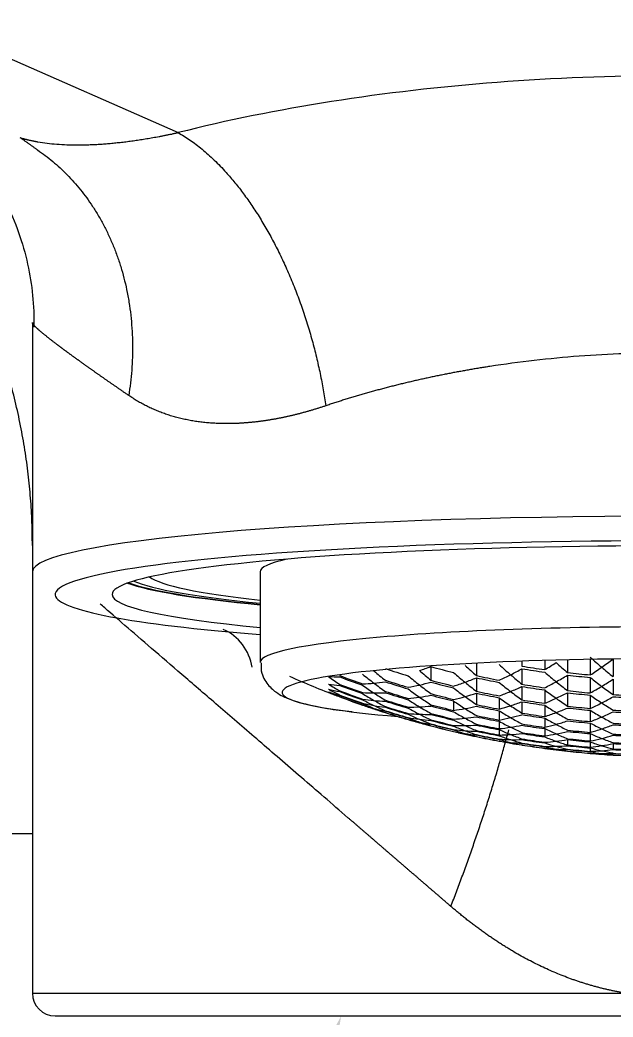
# Model space of a CAD drawing. Extents: x 2340 to 3468, y 0 to 827.
# Drawn here: x 2573.92 to 2586.95, y 251.16 to 273.06 of the extents above; entities that cross this region are included whole.
import ezdxf
from ezdxf import colors
from ezdxf.entities.mleader import LeaderData, LeaderLine
from ezdxf.math import Vec2, Vec3

# ---------------------------------------------------------------- set-up
doc = ezdxf.new("R2010")
doc.units = 0
doc.header["$LTSCALE"] = 3
doc.header["$MEASUREMENT"] = 0
doc.layers.get('0').update_dxf_attribs({"linetype": 'CONTINUOUS'})
doc.layers.add('1', color=7, linetype='CONTINUOUS')
doc.styles.get("Standard").update_dxf_attribs({"font": 'SYMBOL'})

msp = doc.modelspace()

# ---------------------------------------------------------------- linework, layer by layer
at = {"layer": '1', "color": 7, "linetype": 'Continuous', "lineweight": 13}
for p, q in [((2571.765, 273.053), (2577.397, 270.58)), ((2574.196, 251.682), (2587.223, 251.682))]:
    msp.add_line(p, q, dxfattribs=at)
at = {"layer": '1', "color": 7, "linetype": 'Continuous', "lineweight": 18}
for p, q in [((2574.196, 266.41), (2574.196, 260.936)), ((2574.196, 261.52), (2574.196, 251.682)), ((2579.196, 260.936), (2579.196, 258.944)), ((2582.946, 258.853), (2582.946, 258.554)), ((2583.946, 258.93), (2583.946, 258.658)), ((2584.946, 258.973), (2584.946, 258.864)), ((2585.446, 258.989), (2585.446, 258.787)), ((2585.946, 259.002), (2585.946, 258.723)), ((2586.446, 259.013), (2586.446, 258.671)), ((2586.946, 259.02), (2586.946, 258.633)), ((2580.946, 258.676), (2580.946, 258.657)), ((2584.946, 258.807), (2584.946, 258.466)), ((2585.946, 258.666), (2585.946, 258.327)), ((2586.446, 258.615), (2586.446, 258.276)), ((2583.946, 258.608), (2583.946, 258.312)), ((2584.946, 258.417), (2584.946, 258.123)), ((2586.946, 258.577), (2586.946, 258.239)), ((2583.946, 258.27), (2583.946, 258.02)), ((2585.446, 258.341), (2585.446, 258.048)), ((2585.946, 258.278), (2585.946, 257.985)), ((2586.446, 258.228), (2586.446, 257.936)), ((2583.446, 258.098), (2583.446, 257.892)), ((2584.446, 258.169), (2584.446, 257.92)), ((2584.946, 258.081), (2584.946, 257.833)), ((2585.446, 258.006), (2585.446, 257.758)), ((2584.446, 257.885), (2584.446, 257.68)), ((2586.446, 257.894), (2586.446, 257.647)), ((2584.446, 257.652), (2584.446, 257.491)), ((2585.446, 257.723), (2585.446, 257.52)), ((2586.446, 257.613), (2586.446, 257.41)), ((2584.446, 257.469), (2584.446, 257.351)), ((2585.446, 257.492), (2585.446, 257.332)), ((2586.446, 257.382), (2586.446, 257.222)), ((2585.946, 257.249), (2585.946, 257.131)), ((2586.446, 257.2), (2586.446, 257.083)), ((2586.946, 257.164), (2586.946, 257.047)), ((2586.446, 257.068), (2586.446, 256.993)), ((2574.196, 255.182), (2561.696, 255.182)), ((2574.696, 251.182), (2587.257, 251.182))]:
    msp.add_line(p, q, dxfattribs=at)
for centre, radius, start, end in [((2577.941, 258.677), 1.09, 8.512, 65.9046), ((2588.196, 277.501), 20.628, 246.1044, 249.2279), ((2588.196, 277.501), 20.628, 251.1273, 252.1205), ((2588.196, 277.501), 20.628, 254.0849, 254.9746), ((2588.196, 277.501), 20.628, 256.9914, 257.7983), ((2588.196, 277.501), 20.628, 259.8564, 260.5993), ((2588.196, 277.501), 20.628, 262.6887, 263.3848), ((2574.696, 251.682), 0.5, 180, 270)]:
    msp.add_arc(centre, radius, start, end, dxfattribs=at)
for centre, major_axis, ratio, start_param, end_param in [((2588.196, 260.936), (14, 0), 0.087156, 0.000044, 3.141537), ((2588.196, 260.438), (13.5, 0), 0.087156, 6.263949, 9.439039), ((2588.196, 260.438), (12.25, 0), 0.087156, 0, 3.141593), ((2588.196, 260.936), (-9, 0), 0.087156, 5.921509, 6.283185), ((2588.196, 260.936), (11.5, 0), 0.087156, 3.254813, 3.81355), ((2588.196, 260.936), (12.25, 0), 0.087156, 3.377065, 3.887181), ((2588.196, 260.936), (-12.2, 0), 0.087156, 0.227422, 0.74117), ((2588.196, 260.936), (12, 0), 0.087156, 3.336715, 3.864306), ((2588.196, 260.438), (12.25, 0), 0.087156, 3.141593, 3.887181), ((2590.102, 277.597), (1.031, -20.484), 0.498097, 5.817973, 5.843937), ((2588.196, 258.286), (-8.516, 0), 0.087156, 4.712389, 7.076634), ((2581.906, 277.818), (0.97, 19.283), 0.498097, 3.324207, 3.350222), ((2588.196, 277.975), (19.9, 0), 0.996195, 4.445407, 4.471367), ((2587.419, 277.462), (-1.036, 20.583), 0.498097, 2.671236, 2.697129), ((2588.169, 277.5), (1.037, -20.602), 0.498097, 5.813195, 5.839058), ((2588.196, 278.074), (-19.555, 0), 0.996195, 1.403823, 1.429699), ((2583.29, 277.748), (-0.997, -19.81), 0.498097, 0.319834, 0.345737), ((2589.352, 277.559), (-1.035, 20.559), 0.498097, 2.677759, 2.703622), ((2584.04, 277.71), (-1.008, -20.037), 0.498097, 0.342907, 0.368664), ((2584.04, 277.71), (1.008, 20.037), 0.498097, 3.510256, 3.536197), ((2590.102, 277.597), (-1.031, 20.484), 0.498097, 2.702344, 2.728078), ((2583.437, 277.262), (-0.999, 19.858), 0.498097, 2.761573, 2.78764), ((2581.705, 277.828), (0.966, 19.194), 0.498097, 3.137079, 3.163207), ((2588.196, 277.725), (-20.468, 0), 0.996195, 1.208722, 1.234719), ((2588.196, 277.713), (20.484, 0), 0.996195, 4.350617, 4.376591), ((2584.62, 277.321), (1.016, -20.185), 0.498097, 5.863, 5.888949), ((2585.053, 277.343), (-1.021, 20.281), 0.498097, 2.70393, 2.729905), ((2588.196, 277.888), (20.146, 0), 0.996195, 4.396952, 4.422951), ((2585.803, 277.381), (1.027, -20.416), 0.498097, 5.84785, 5.873631), ((2586.236, 277.403), (-1.03, 20.478), 0.498097, 2.688341, 2.714205), ((2586.986, 277.44), (1.034, -20.555), 0.498097, 5.831313, 5.857066), ((2588.196, 277.986), (-19.863, 0), 0.996195, 1.355161, 1.380861), ((2582.973, 277.764), (-0.991, -19.702), 0.498097, 0.25059, 0.276277), ((2582.973, 277.764), (0.991, 19.702), 0.498097, 3.41787, 3.443673), ((2588.169, 277.5), (-1.037, 20.602), 0.498097, 2.697465, 2.723094), ((2588.196, 278.062), (19.599, 0), 0.996195, 4.545798, 4.571614), ((2588.919, 277.538), (1.036, -20.585), 0.498097, 5.838767, 5.864415), ((2583.723, 277.726), (1.004, 19.946), 0.498097, 3.441179, 3.466785), ((2588.196, 278.074), (-19.555, 0), 0.996195, 1.45548, 1.481185), ((2588.196, 278.062), (19.599, 0), 0.996195, 4.597336, 4.622982), ((2589.669, 277.575), (1.033, -20.532), 0.498097, 5.863563, 5.889068), ((2583.004, 277.24), (-0.992, 19.713), 0.498097, 2.804857, 2.830833), ((2582.138, 277.806), (0.975, 19.381), 0.498097, 3.093108, 3.119115), ((2588.196, 277.638), (-20.569, 0), 0.996195, 1.210577, 1.23643), ((2588.196, 277.626), (20.578, 0), 0.996195, 4.352348, 4.378187), ((2582.022, 277.812), (-0.973, -19.333), 0.498097, 0.041137, 0.066996), ((2584.187, 277.3), (1.01, -20.077), 0.498097, 5.906294, 5.932051), ((2582.022, 277.812), (0.973, 19.333), 0.498097, 3.208588, 3.234426), ((2584.62, 277.321), (-1.016, 20.185), 0.498097, 2.747356, 2.773105), ((2588.196, 277.812), (-20.317, 0), 0.996195, 1.258108, 1.283867), ((2588.196, 277.801), (20.34, 0), 0.996195, 4.400067, 4.425794), ((2582.339, 277.796), (-0.979, -19.463), 0.498097, 0.111668, 0.137334), ((2582.339, 277.796), (0.979, 19.463), 0.498097, 3.278926, 3.304615), ((2585.803, 277.381), (-1.027, 20.416), 0.498097, 2.732038, 2.757613), ((2588.196, 277.899), (-20.116, 0), 0.996195, 1.306756, 1.332418), ((2588.196, 277.888), (20.146, 0), 0.996195, 4.44875, 4.474371), ((2582.656, 277.78), (-0.986, -19.586), 0.498097, 0.181342, 0.20695), ((2582.656, 277.78), (0.986, 19.586), 0.498097, 3.348543, 3.374221), ((2586.986, 277.44), (-1.034, 20.555), 0.498097, 2.715473, 2.741008), ((2588.196, 277.975), (19.9, 0), 0.996195, 4.497162, 4.522812), ((2587.736, 277.478), (1.036, -20.595), 0.498097, 5.857731, 5.883206), ((2583.406, 277.742), (0.999, 19.848), 0.498097, 3.372475, 3.397894), ((2588.196, 277.986), (-19.863, 0), 0.996195, 1.406435, 1.4319), ((2588.196, 277.975), (19.9, 0), 0.996195, 4.548336, 4.573753), ((2583.723, 277.726), (-1.004, -19.946), 0.498097, 0.274107, 0.299586), ((2588.919, 277.538), (-1.036, 20.585), 0.498097, 2.722822, 2.748261), ((2584.473, 277.689), (-1.014, -20.15), 0.498097, 0.297545, 0.322882), ((2584.473, 277.689), (1.014, 20.15), 0.498097, 3.464474, 3.489959), ((2589.669, 277.575), (-1.033, 20.532), 0.498097, 2.747476, 2.772793), ((2582.571, 277.218), (-0.984, 19.554), 0.498097, 2.848188, 2.874144), ((2582.571, 277.784), (0.984, 19.554), 0.498097, 3.049551, 3.075507), ((2582.138, 277.196), (-0.975, 19.381), 0.498097, 2.891745, 2.917752), ((2583.004, 277.763), (0.992, 19.713), 0.498097, 3.00622, 3.032197), ((2583.437, 277.741), (0.999, 19.858), 0.498097, 2.962937, 2.989004), ((2588.196, 277.551), (-20.62, 0), 0.996195, 1.211523, 1.237303), ((2588.196, 277.539), (20.624, 0), 0.996195, 4.353175, 4.37895), ((2588.196, 277.464), (-20.624, 0), 0.996195, 1.211582, 1.237357), ((2588.196, 277.452), (20.62, 0), 0.996195, 4.353116, 4.378895), ((2588.196, 277.376), (-20.578, 0), 0.996195, 1.210755, 1.236595), ((2588.196, 277.365), (20.569, 0), 0.996195, 4.352169, 4.378022), ((2582.455, 277.79), (-0.982, -19.509), 0.498097, 6.280378, 6.306084), ((2583.754, 277.278), (1.004, -19.955), 0.498097, 5.949369, 5.975015), ((2582.455, 277.79), (0.982, 19.509), 0.498097, 3.164491, 3.190139), ((2584.187, 277.3), (-1.01, 20.077), 0.498097, 2.790458, 2.816056), ((2588.196, 277.725), (-20.468, 0), 0.996195, 1.260483, 1.286035), ((2588.196, 277.713), (20.484, 0), 0.996195, 4.402331, 4.427861), ((2585.37, 277.359), (1.024, -20.343), 0.498097, 5.89129, 5.916821), ((2582.772, 277.774), (-0.988, -19.63), 0.498097, 0.067506, 0.092952), ((2582.772, 277.774), (-0.988, -19.63), 0.498097, 0.092952, 0.118392), ((2585.37, 277.359), (-1.024, 20.343), 0.498097, 2.775228, 2.800585), ((2588.196, 277.812), (-20.317, 0), 0.996195, 1.309432, 1.334823), ((2588.196, 277.801), (20.34, 0), 0.996195, 4.451328, 4.476688), ((2586.553, 277.419), (1.032, -20.515), 0.498097, 5.875162, 5.900599), ((2583.089, 277.758), (-0.993, -19.742), 0.498097, 0.136815, 0.162141), ((2583.089, 277.758), (0.993, 19.742), 0.498097, 3.303734, 3.329097), ((2586.553, 277.419), (-1.032, 20.515), 0.498097, 2.759006, 2.784261), ((2588.196, 277.899), (-20.116, 0), 0.996195, 1.35792, 1.383283), ((2588.196, 277.888), (20.146, 0), 0.996195, 4.499834, 4.525158), ((2583.406, 277.742), (-0.999, -19.848), 0.498097, 0.205546, 0.230882), ((2587.736, 277.478), (-1.036, 20.595), 0.498097, 2.741614, 2.766895), ((2588.486, 277.516), (1.037, -20.599), 0.498097, 5.88327, 5.908543), ((2584.156, 277.705), (1.01, 20.068), 0.498097, 3.396169, 3.421402), ((2588.196, 277.986), (-19.863, 0), 0.996195, 1.457275, 1.482577), ((2588.196, 277.975), (19.9, 0), 0.996195, 4.59908, 4.624335), ((2589.236, 277.554), (1.035, -20.567), 0.498097, 5.908103, 5.933239), ((2584.906, 277.667), (1.019, 20.25), 0.498097, 3.419779, 3.444894), ((2588.196, 277.986), (-19.863, 0), 0.996195, 1.507823, 1.533028), ((2588.196, 277.975), (19.9, 0), 0.996195, 4.649533, 4.674691), ((2582.888, 277.768), (-0.99, -19.672), 0.498097, 6.236918, 6.26253), ((2583.321, 277.256), (0.997, -19.82), 0.498097, 5.992398, 6.017994), ((2583.321, 277.747), (-0.997, -19.82), 0.498097, 6.193762, 6.219357), ((2582.888, 277.234), (0.99, -19.672), 0.498097, 6.035555, 6.061167), ((2583.754, 277.725), (-1.004, -19.955), 0.498097, 6.150732, 6.176378), ((2582.455, 277.212), (0.982, -19.509), 0.498097, 6.079014, 6.10472), ((2583.754, 277.278), (-1.004, 19.955), 0.498097, 2.833422, 2.858929), ((2582.888, 277.768), (0.99, 19.672), 0.498097, 3.120937, 3.146478), ((2583.321, 277.256), (-0.997, 19.82), 0.498097, 2.876401, 2.901891), ((2583.321, 277.747), (0.997, 19.82), 0.498097, 3.077764, 3.103255), ((2588.196, 277.638), (-20.569, 0), 0.996195, 1.262053, 1.287468), ((2588.196, 277.626), (20.578, 0), 0.996195, 4.403797, 4.429199), ((2588.196, 277.551), (-20.62, 0), 0.996195, 1.262854, 1.288199), ((2588.196, 277.539), (20.624, 0), 0.996195, 4.404497, 4.429838), ((2584.937, 277.337), (1.019, -20.256), 0.498097, 5.934325, 5.959675), ((2583.205, 277.752), (-0.995, -19.782), 0.498097, 0.023968, 0.049266), ((2583.205, 277.752), (0.995, 19.782), 0.498097, 3.190858, 3.216121), ((2584.937, 277.337), (-1.019, 20.256), 0.498097, 2.818082, 2.843293), ((2588.196, 277.725), (-20.468, 0), 0.996195, 1.311397, 1.336589), ((2588.196, 277.713), (20.484, 0), 0.996195, 4.453201, 4.478373), ((2586.12, 277.397), (1.03, -20.463), 0.498097, 5.918415, 5.943611), ((2583.522, 277.736), (1.001, 19.884), 0.498097, 3.259758, 3.284884), ((2588.196, 277.812), (-20.317, 0), 0.996195, 1.36006, 1.385161), ((2588.196, 277.801), (20.34, 0), 0.996195, 4.501895, 4.526967), ((2587.303, 277.456), (1.035, -20.576), 0.498097, 5.901467, 5.926638), ((2583.839, 277.721), (-1.005, -19.98), 0.498097, 0.161408, 0.186469), ((2583.839, 277.721), (1.005, 19.98), 0.498097, 3.328062, 3.353178), ((2587.303, 277.456), (-1.035, 20.576), 0.498097, 2.785046, 2.810052), ((2588.196, 277.899), (-20.116, 0), 0.996195, 1.408524, 1.433662), ((2588.196, 277.888), (20.146, 0), 0.996195, 4.55036, 4.575459), ((2584.156, 277.705), (-1.01, -20.068), 0.498097, 0.229442, 0.254577), ((2588.053, 277.494), (1.037, -20.601), 0.498097, 5.926957, 5.951931), ((2588.486, 277.516), (-1.037, 20.599), 0.498097, 2.766951, 2.792046), ((2588.196, 277.899), (-20.116, 0), 0.996195, 1.458712, 1.483692), ((2584.906, 277.667), (-1.019, -20.25), 0.498097, 0.253187, 0.278186), ((2589.236, 277.554), (-1.035, 20.567), 0.498097, 2.791647, 2.816625), ((2582.888, 277.234), (-0.99, 19.672), 0.498097, 2.919574, 2.945115), ((2583.754, 277.725), (1.004, 19.955), 0.498097, 3.034785, 3.060292), ((2584.187, 277.703), (1.01, 20.077), 0.498097, 2.991821, 3.017419), ((2588.196, 277.464), (-20.624, 0), 0.996195, 1.262904, 1.288245), ((2588.196, 277.452), (20.62, 0), 0.996195, 4.404447, 4.429792), ((2588.196, 277.376), (-20.578, 0), 0.996195, 1.262204, 1.287606), ((2588.196, 277.365), (20.569, 0), 0.996195, 4.403645, 4.429061), ((2584.504, 277.316), (1.014, -20.157), 0.498097, 5.977126, 6.002367), ((2583.638, 277.731), (-1.002, -19.92), 0.498097, 6.264056, 6.289269), ((2584.071, 277.294), (1.009, -20.045), 0.498097, 6.01986, 6.045055), ((2584.504, 277.316), (-1.014, 20.157), 0.498097, 2.860774, 2.885901), ((2583.638, 277.731), (1.002, 19.92), 0.498097, 3.147676, 3.17283), ((2588.196, 277.638), (-20.569, 0), 0.996195, 1.312696, 1.337758), ((2588.196, 277.626), (20.578, 0), 0.996195, 4.454414, 4.479463), ((2583.522, 277.736), (1.001, 19.884), 0.498097, 3.234644, 3.259758), ((2585.687, 277.375), (1.026, -20.398), 0.498097, 5.96125, 5.986275), ((2586.12, 277.397), (-1.03, 20.463), 0.498097, 2.802019, 2.827064), ((2583.955, 277.715), (1.007, 20.013), 0.498097, 3.216423, 3.241379), ((2588.196, 277.725), (-20.468, 0), 0.996195, 1.361631, 1.386541), ((2588.196, 277.713), (20.484, 0), 0.996195, 4.503394, 4.528283), ((2586.87, 277.435), (1.034, -20.545), 0.498097, 5.944593, 5.969532), ((2584.272, 277.699), (1.011, 20.099), 0.498097, 3.284429, 3.309312), ((2588.196, 277.812), (-20.317, 0), 0.996195, 1.410145, 1.435028), ((2588.196, 277.801), (20.34, 0), 0.996195, 4.551921, 4.576775), ((2584.589, 277.683), (-1.015, -20.178), 0.498097, 0.185626, 0.210493), ((2584.589, 277.683), (1.015, 20.178), 0.498097, 3.352086, 3.377021), ((2588.053, 277.494), (-1.037, 20.601), 0.498097, 2.810339, 2.835167), ((2588.196, 277.888), (20.146, 0), 0.996195, 4.600472, 4.625414), ((2588.803, 277.532), (1.036, -20.59), 0.498097, 5.951803, 5.976646), ((2585.339, 277.645), (-1.023, -20.337), 0.498097, 0.209631, 0.234368), ((2585.339, 277.645), (1.023, 20.337), 0.498097, 3.37596, 3.40078), ((2588.803, 277.532), (-1.036, 20.59), 0.498097, 2.835053, 2.859768), ((2588.196, 277.899), (-20.116, 0), 0.996195, 1.508617, 1.533504), ((2588.196, 277.888), (20.146, 0), 0.996195, 4.650303, 4.675153), ((2584.071, 277.709), (-1.009, -20.045), 0.498097, 6.221223, 6.246418), ((2583.638, 277.272), (1.002, -19.92), 0.498097, 6.062692, 6.087905), ((2584.504, 277.687), (-1.014, -20.157), 0.498097, 6.178489, 6.20373), ((2583.205, 277.25), (0.995, -19.782), 0.498097, 6.10579, 6.131088), ((2584.071, 277.294), (-1.009, 20.045), 0.498097, 2.903462, 2.928571), ((2584.071, 277.709), (1.009, 20.045), 0.498097, 3.104826, 3.129934), ((2583.638, 277.272), (-1.002, 19.92), 0.498097, 2.946313, 2.971467), ((2584.504, 277.687), (1.014, 20.157), 0.498097, 3.062137, 3.087264), ((2584.937, 277.665), (1.019, 20.256), 0.498097, 3.019446, 3.044656), ((2588.196, 277.551), (-20.62, 0), 0.996195, 1.31336, 1.338354), ((2588.196, 277.539), (20.624, 0), 0.996195, 4.454994, 4.479984), ((2588.196, 277.464), (-20.624, 0), 0.996195, 1.313401, 1.338391), ((2588.196, 277.452), (20.62, 0), 0.996195, 4.454952, 4.479947), ((2588.196, 277.376), (-20.578, 0), 0.996195, 1.312822, 1.33787), ((2588.196, 277.365), (20.569, 0), 0.996195, 4.454289, 4.47935), ((2583.955, 277.715), (-1.007, -20.013), 0.498097, 0.04986, 0.074831), ((2585.254, 277.353), (1.023, -20.321), 0.498097, 6.003832, 6.028749), ((2584.388, 277.693), (-1.013, -20.129), 0.498097, 0.007066, 0.03196), ((2584.821, 277.331), (1.018, -20.231), 0.498097, 6.046326, 6.0712), ((2585.687, 277.375), (-1.026, 20.398), 0.498097, 2.844683, 2.869583), ((2584.388, 277.693), (1.013, 20.129), 0.498097, 3.173553, 3.198399), ((2585.254, 277.353), (-1.023, 20.321), 0.498097, 2.887157, 2.91198), ((2588.196, 277.638), (-20.569, 0), 0.996195, 1.362671, 1.387454), ((2588.196, 277.626), (20.578, 0), 0.996195, 4.504364, 4.529134), ((2584.272, 277.699), (-1.011, -20.099), 0.498097, 0.117979, 0.142836), ((2586.437, 277.413), (1.032, -20.502), 0.498097, 5.987284, 6.012054), ((2584.705, 277.677), (-1.017, -20.205), 0.498097, 0.075076, 0.099794), ((2586.87, 277.435), (-1.034, 20.545), 0.498097, 2.827939, 2.852742), ((2584.705, 277.677), (1.017, 20.205), 0.498097, 3.241387, 3.266105), ((2586.437, 277.413), (-1.032, 20.502), 0.498097, 2.870462, 2.895127), ((2588.196, 277.725), (-20.468, 0), 0.996195, 1.411336, 1.436031), ((2588.196, 277.713), (20.484, 0), 0.996195, 4.553057, 4.577732), ((2587.62, 277.472), (1.036, -20.591), 0.498097, 5.970015, 5.994761), ((2585.022, 277.661), (-1.02, -20.274), 0.498097, 0.142471, 0.167138), ((2585.022, 277.661), (1.02, 20.274), 0.498097, 3.308731, 3.333439), ((2587.62, 277.472), (-1.036, 20.591), 0.498097, 2.853168, 2.877798), ((2588.196, 277.812), (-20.317, 0), 0.996195, 1.459826, 1.484556), ((2588.196, 277.801), (20.34, 0), 0.996195, 4.601545, 4.626247), ((2588.37, 277.51), (1.037, -20.601), 0.498097, 5.994851, 6.019466), ((2585.772, 277.623), (1.027, 20.412), 0.498097, 3.332826, 3.35742), ((2588.196, 277.812), (-20.317, 0), 0.996195, 1.509234, 1.533874), ((2588.196, 277.801), (20.34, 0), 0.996195, 4.650896, 4.675508), ((2584.821, 277.671), (-1.018, -20.231), 0.498097, 6.247689, 6.272563), ((2584.388, 277.31), (1.013, -20.129), 0.498097, 6.088888, 6.113782), ((2585.254, 277.649), (-1.023, -20.321), 0.498097, 6.205196, 6.230112), ((2583.955, 277.288), (1.007, -20.013), 0.498097, 6.131682, 6.156653), ((2584.821, 277.331), (-1.018, 20.231), 0.498097, 2.929607, 2.954412), ((2584.821, 277.671), (1.018, 20.231), 0.498097, 3.13097, 3.155775), ((2584.388, 277.31), (-1.013, 20.129), 0.498097, 2.972189, 2.997036), ((2585.254, 277.649), (1.023, 20.321), 0.498097, 3.08852, 3.113344), ((2585.687, 277.628), (1.026, 20.398), 0.498097, 3.046046, 3.070947), ((2588.196, 277.551), (-20.62, 0), 0.996195, 1.363202, 1.38792), ((2588.196, 277.539), (20.624, 0), 0.996195, 4.504827, 4.529541), ((2588.196, 277.464), (-20.624, 0), 0.996195, 1.363235, 1.387949), ((2588.196, 277.452), (20.62, 0), 0.996195, 4.504794, 4.529512), ((2588.196, 277.376), (-20.578, 0), 0.996195, 1.362771, 1.387542), ((2588.196, 277.365), (20.569, 0), 0.996195, 4.504264, 4.529046), ((2586.004, 277.391), (1.029, -20.446), 0.498097, 6.029703, 6.054367), ((2585.138, 277.655), (-1.021, -20.298), 0.498097, 0.032532, 0.057175), ((2585.571, 277.369), (1.025, -20.378), 0.498097, 6.072008, 6.09663), ((2585.138, 277.655), (1.021, 20.298), 0.498097, 3.198768, 3.22338), ((2586.004, 277.391), (-1.029, 20.446), 0.498097, 2.912774, 2.937366), ((2588.196, 277.638), (-20.569, 0), 0.996195, 1.412123, 1.436696), ((2588.196, 277.626), (20.578, 0), 0.996195, 4.553792, 4.578352), ((2587.187, 277.451), (1.035, -20.569), 0.498097, 6.012617, 6.037197), ((2585.455, 277.639), (-1.024, -20.358), 0.498097, 0.099801, 0.124333), ((2586.754, 277.429), (1.033, -20.535), 0.498097, 6.054925, 6.079402), ((2585.455, 277.639), (1.024, 20.358), 0.498097, 3.265926, 3.290471), ((2587.187, 277.451), (-1.035, 20.569), 0.498097, 2.895604, 2.920102), ((2588.196, 277.725), (-20.468, 0), 0.996195, 1.460645, 1.485192), ((2588.196, 277.713), (20.484, 0), 0.996195, 4.602326, 4.626853), ((2585.772, 277.623), (-1.027, -20.412), 0.498097, 0.166691, 0.191233), ((2587.937, 277.488), (1.037, -20.6), 0.498097, 6.037418, 6.061871), ((2588.37, 277.51), (-1.037, 20.601), 0.498097, 2.877874, 2.902395), ((2586.205, 277.601), (1.03, 20.474), 0.498097, 3.2902, 3.314634), ((2588.196, 277.725), (-20.468, 0), 0.996195, 1.509687, 1.534145), ((2588.196, 277.713), (20.484, 0), 0.996195, 4.651328, 4.675767), ((2585.571, 277.633), (-1.025, -20.378), 0.498097, 6.273371, 6.297994), ((2585.138, 277.347), (1.021, -20.298), 0.498097, 6.114354, 6.138997), ((2586.004, 277.612), (-1.029, -20.446), 0.498097, 6.231066, 6.25573), ((2584.705, 277.326), (1.017, -20.205), 0.498097, 6.156898, 6.181617), ((2585.571, 277.633), (1.025, 20.378), 0.498097, 3.156401, 3.180974), ((2585.571, 277.369), (-1.025, 20.378), 0.498097, 2.955038, 2.979611), ((2585.138, 277.347), (-1.021, 20.298), 0.498097, 2.997404, 3.022017), ((2586.004, 277.612), (1.029, 20.446), 0.498097, 3.114137, 3.138729), ((2586.437, 277.59), (1.032, 20.502), 0.498097, 3.071825, 3.09649), ((2588.196, 277.551), (-20.62, 0), 0.996195, 1.412525, 1.437034), ((2588.196, 277.539), (20.624, 0), 0.996195, 4.554143, 4.578648), ((2588.196, 277.464), (-20.624, 0), 0.996195, 1.41255, 1.437056), ((2588.196, 277.452), (20.62, 0), 0.996195, 4.554118, 4.578627), ((2588.196, 277.376), (-20.578, 0), 0.996195, 1.412199, 1.43676), ((2588.196, 277.365), (20.569, 0), 0.996195, 4.553716, 4.578288), ((2585.888, 277.617), (-1.028, -20.429), 0.498097, 0.057453, 0.081908), ((2586.321, 277.407), (1.031, -20.488), 0.498097, 6.097093, 6.12153), ((2586.321, 277.596), (-1.031, -20.488), 0.498097, 0.015271, 0.039708), ((2585.888, 277.385), (1.028, -20.429), 0.498097, 6.139275, 6.16373), ((2585.888, 277.617), (-1.028, -20.429), 0.498097, 0.081908, 0.106354), ((2586.754, 277.429), (-1.033, 20.535), 0.498097, 2.93781, 2.962233), ((2586.321, 277.596), (1.031, 20.488), 0.498097, 3.181301, 3.205706), ((2586.321, 277.407), (-1.031, 20.488), 0.498097, 2.979938, 3.004343), ((2588.196, 277.638), (-20.569, 0), 0.996195, 1.461187, 1.485612), ((2588.196, 277.626), (20.578, 0), 0.996195, 4.602832, 4.627245), ((2588.196, 277.551), (-20.62, 0), 0.996195, 1.461463, 1.485827), ((2588.196, 277.539), (20.624, 0), 0.996195, 4.603073, 4.627433), ((2586.205, 277.601), (-1.03, -20.474), 0.498097, 0.124199, 0.148607), ((2587.504, 277.466), (1.036, -20.587), 0.498097, 6.079666, 6.10402), ((2586.638, 277.58), (1.033, 20.524), 0.498097, 3.223588, 3.247921), ((2587.937, 277.488), (-1.037, 20.6), 0.498097, 2.920279, 2.944668), ((2586.638, 277.58), (1.033, 20.524), 0.498097, 3.247921, 3.272256), ((2587.504, 277.466), (-1.036, 20.587), 0.498097, 2.962428, 2.986742), ((2588.196, 277.638), (-20.569, 0), 0.996195, 1.509986, 1.534325), ((2588.196, 277.626), (20.578, 0), 0.996195, 4.651608, 4.675935), ((2586.754, 277.574), (-1.033, -20.535), 0.498097, 6.256288, 6.280766), ((2585.455, 277.363), (1.024, -20.358), 0.498097, 6.181623, 6.206155), ((2585.888, 277.385), (1.028, -20.429), 0.498097, 6.16373, 6.188176), ((2586.754, 277.574), (1.033, 20.535), 0.498097, 3.139173, 3.163596), ((2587.187, 277.552), (1.035, 20.569), 0.498097, 3.096968, 3.121465), ((2588.196, 277.464), (-20.624, 0), 0.996195, 1.46148, 1.48584), ((2588.196, 277.452), (20.62, 0), 0.996195, 4.603056, 4.627419), ((2588.196, 277.376), (-20.578, 0), 0.996195, 1.461239, 1.485653), ((2588.196, 277.365), (20.569, 0), 0.996195, 4.602779, 4.627205), ((2587.071, 277.445), (1.035, -20.561), 0.498097, 6.121749, 6.146064), ((2587.071, 277.558), (-1.035, -20.561), 0.498097, 0.039927, 0.064242), ((2586.638, 277.423), (-1.033, 20.524), 0.498097, 3.022225, 3.046557), ((2587.504, 277.536), (-1.036, -20.587), 0.498097, 6.281029, 6.305384), ((2586.205, 277.401), (1.03, -20.474), 0.498097, 6.206021, 6.230429), ((2587.071, 277.558), (1.035, 20.561), 0.498097, 3.205835, 3.230131), ((2587.071, 277.445), (-1.035, 20.561), 0.498097, 3.004471, 3.028767), ((2587.504, 277.536), (1.036, 20.587), 0.498097, 3.163791, 3.188105), ((2586.638, 277.423), (-1.033, 20.524), 0.498097, 3.046557, 3.070893), ((2587.937, 277.514), (1.037, 20.6), 0.498097, 3.121642, 3.146031), ((2588.196, 277.551), (-20.62, 0), 0.996195, 1.510139, 1.534416), ((2588.196, 277.539), (20.624, 0), 0.996195, 4.651742, 4.676015), ((2588.196, 277.452), (20.62, 0), 0.996195, 4.651732, 4.676009), ((2588.196, 277.376), (-20.578, 0), 0.996195, 1.510015, 1.534342), ((2588.196, 277.365), (20.569, 0), 0.996195, 4.651579, 4.675917)]:
    msp.add_ellipse(centre, major_axis=major_axis, ratio=ratio, start_param=start_param, end_param=end_param, dxfattribs=at)
at = {"layer": '1', "color": 7, "linetype": 'Continuous', "lineweight": 13}
for centre, major_axis, start_param, end_param in [((2588.196, 260.438), (13.5, 0), 3.155854, 3.982602), ((2588.196, 258.944), (9, 0), 1.570796, 3.142575)]:
    msp.add_ellipse(centre, major_axis=major_axis, ratio=0.087156, start_param=start_param, end_param=end_param, dxfattribs=at)
at = {"layer": '1', "color": 7, "linetype": 'Continuous', "lineweight": 18}
msp.add_rational_spline([(2574.196, 261.511), (2574.196, 266.246), (2571.906, 270.502), (2567.696, 273.055)], [1.14001749561, 1.00773751695, 0.969185072185, 1.02436016132], degree=3, dxfattribs=at)
for points, degree in [([(2598.995, 270.58), (2597.913, 270.853), (2595.66, 271.307), (2592.045, 271.728), (2588.178, 271.875), (2584.381, 271.731), (2580.71, 271.305), (2578.472, 270.851), (2577.397, 270.58)], 3), ([(2573.929, 270.473), (2574.316, 270.196)], 1)]:
    msp.add_open_spline(points, degree=degree, dxfattribs=at)
for points, knots in [([(2571.712, 271.286), (2572.118, 270.995), (2572.841, 270.336), (2573.661, 269.096), (2574.142, 267.719), (2574.236, 266.781), (2574.23, 266.31)], [0, 0, 0, 0, 0.253611, 0.509806, 0.760881, 1, 1, 1, 1]), ([(2574.228, 266.355), (2574.226, 266.357), (2574.223, 266.361), (2574.218, 266.367), (2574.213, 266.374), (2574.208, 266.381), (2574.204, 266.387), (2574.201, 266.392), (2574.199, 266.397), (2574.197, 266.402), (2574.196, 266.406), (2574.196, 266.409), (2574.196, 266.41)], [0, 0, 0, 0, 0.066391, 0.170723, 0.274901, 0.378928, 0.482804, 0.586532, 0.690114, 0.793551, 0.896846, 1, 1, 1, 1]), ([(2579.221, 258.937), (2579.214, 258.855), (2579.219, 258.66), (2579.398, 258.405), (2579.631, 258.224), (2579.998, 258.071), (2580.441, 257.959), (2581.02, 257.885), (2581.218, 257.865)], [0, 0, 0, 0, 0.061216, 0.159066, 0.263514, 0.436341, 0.82127, 1, 1, 1, 1])]:
    msp.add_open_spline(points, degree=3, knots=knots, dxfattribs=at)
at = {"layer": '1', "color": 7, "linetype": 'Continuous', "lineweight": 13}
for points, knots in [([(2573.923, 270.47), (2573.93, 270.468), (2573.944, 270.464), (2573.965, 270.458), (2573.988, 270.452), (2574.01, 270.446), (2574.033, 270.44), (2574.056, 270.434), (2574.079, 270.428), (2574.102, 270.423), (2574.125, 270.417), (2574.148, 270.412), (2574.172, 270.407), (2574.195, 270.402), (2574.219, 270.397), (2574.243, 270.392), (2574.267, 270.388), (2574.291, 270.383), (2574.373, 270.369), (2574.516, 270.348), (2574.729, 270.327), (2574.952, 270.314), (2575.125, 270.311), (2575.24, 270.311), (2575.295, 270.312), (2575.351, 270.313), (2575.407, 270.314), (2575.464, 270.316), (2575.521, 270.319), (2575.579, 270.321), (2575.638, 270.325), (2575.696, 270.328), (2575.756, 270.332), (2575.816, 270.337), (2575.876, 270.342), (2575.937, 270.348), (2575.998, 270.353), (2576.06, 270.36), (2576.123, 270.367), (2576.186, 270.374), (2576.249, 270.381), (2576.313, 270.39), (2576.377, 270.398), (2576.442, 270.407), (2576.507, 270.417), (2576.573, 270.427), (2576.639, 270.437), (2576.706, 270.448), (2576.773, 270.459), (2576.841, 270.471), (2576.909, 270.483), (2576.977, 270.495), (2577.046, 270.508), (2577.115, 270.522), (2577.185, 270.536), (2577.255, 270.55), (2577.326, 270.565), (2577.373, 270.575), (2577.397, 270.58)], [0, 0, 0, 0, 0.008549, 0.017711, 0.026853, 0.035976, 0.045078, 0.054162, 0.063226, 0.07227, 0.081296, 0.090302, 0.09929, 0.108258, 0.117208, 0.126139, 0.135052, 0.143947, 0.152823, 0.224446, 0.295376, 0.365683, 0.435437, 0.451426, 0.467414, 0.4834, 0.499387, 0.515375, 0.531365, 0.547358, 0.563355, 0.579356, 0.595363, 0.611376, 0.627397, 0.643426, 0.659465, 0.675513, 0.691573, 0.707645, 0.72373, 0.739828, 0.755941, 0.77207, 0.788215, 0.804377, 0.820558, 0.836758, 0.852978, 0.869218, 0.885481, 0.901766, 0.918075, 0.934408, 0.950766, 0.96715, 0.983561, 1, 1, 1, 1]), ([(2576.311, 264.807), (2576.301, 264.814), (2576.283, 264.827), (2576.255, 264.846), (2576.228, 264.865), (2576.2, 264.883), (2576.173, 264.902), (2576.146, 264.921), (2576.12, 264.939), (2576.093, 264.957), (2576.067, 264.976), (2576.041, 264.994), (2576.015, 265.012), (2575.989, 265.03), (2575.963, 265.047), (2575.938, 265.065), (2575.913, 265.082), (2575.888, 265.1), (2575.863, 265.117), (2575.838, 265.134), (2575.814, 265.151), (2575.79, 265.168), (2575.766, 265.185), (2575.742, 265.202), (2575.718, 265.218), (2575.695, 265.235), (2575.671, 265.251), (2575.648, 265.267), (2575.625, 265.283), (2575.603, 265.299), (2575.58, 265.315), (2575.558, 265.331), (2575.536, 265.346), (2575.514, 265.362), (2575.492, 265.377), (2575.471, 265.393), (2575.449, 265.408), (2575.428, 265.423), (2575.407, 265.438), (2575.386, 265.452), (2575.366, 265.467), (2575.345, 265.482), (2575.325, 265.496), (2575.305, 265.51), (2575.285, 265.525), (2575.266, 265.539), (2575.246, 265.553), (2575.227, 265.566), (2575.208, 265.58), (2575.189, 265.594), (2575.17, 265.607), (2575.152, 265.621), (2575.133, 265.634), (2575.115, 265.647), (2575.097, 265.66), (2575.079, 265.673), (2575.062, 265.686), (2575.044, 265.699), (2575.027, 265.711), (2575.01, 265.724), (2574.993, 265.736), (2574.977, 265.748), (2574.96, 265.76), (2574.944, 265.772), (2574.928, 265.784), (2574.912, 265.796), (2574.896, 265.808), (2574.881, 265.819), (2574.865, 265.831), (2574.85, 265.842), (2574.835, 265.853), (2574.82, 265.864), (2574.806, 265.875), (2574.791, 265.886), (2574.777, 265.897), (2574.763, 265.907), (2574.744, 265.921), (2574.721, 265.939), (2574.695, 265.959), (2574.668, 265.979), (2574.643, 265.999), (2574.618, 266.018), (2574.594, 266.036), (2574.571, 266.055), (2574.548, 266.072), (2574.527, 266.09), (2574.505, 266.107), (2574.485, 266.123), (2574.465, 266.139), (2574.446, 266.155), (2574.428, 266.17), (2574.41, 266.184), (2574.393, 266.199), (2574.377, 266.212), (2574.362, 266.226), (2574.347, 266.239), (2574.333, 266.251), (2574.319, 266.263), (2574.307, 266.275), (2574.295, 266.286), (2574.283, 266.297), (2574.273, 266.307), (2574.263, 266.317), (2574.253, 266.327), (2574.245, 266.336), (2574.237, 266.344), (2574.231, 266.351), (2574.228, 266.354), (2574.228, 266.355)], [0, 0, 0, 0, 0.008033, 0.016054, 0.024062, 0.032059, 0.040044, 0.048017, 0.055978, 0.063927, 0.071864, 0.07979, 0.087703, 0.095605, 0.103495, 0.111373, 0.119239, 0.127094, 0.134937, 0.142768, 0.150587, 0.158395, 0.166191, 0.173976, 0.181749, 0.18951, 0.19726, 0.204998, 0.212724, 0.22044, 0.228143, 0.235835, 0.243516, 0.251186, 0.258843, 0.26649, 0.274125, 0.281749, 0.289361, 0.296963, 0.304553, 0.312131, 0.319699, 0.327255, 0.3348, 0.342334, 0.349857, 0.357368, 0.364869, 0.372358, 0.379836, 0.387304, 0.39476, 0.402205, 0.40964, 0.417063, 0.424476, 0.431877, 0.439268, 0.446648, 0.454017, 0.461375, 0.468723, 0.476059, 0.483385, 0.490701, 0.498005, 0.505299, 0.512583, 0.519855, 0.527117, 0.534369, 0.54161, 0.54884, 0.55606, 0.56327, 0.570469, 0.584987, 0.599477, 0.613939, 0.628375, 0.642785, 0.657167, 0.671524, 0.685854, 0.700158, 0.714437, 0.72869, 0.742918, 0.757121, 0.7713, 0.785453, 0.799583, 0.813688, 0.82777, 0.841828, 0.855862, 0.869873, 0.883862, 0.897827, 0.91177, 0.925691, 0.93959, 0.953467, 0.967323, 0.981158, 0.994971, 1, 1, 1, 1]), ([(2595.755, 264.581), (2595.74, 264.586), (2595.71, 264.596), (2595.664, 264.612), (2595.618, 264.627), (2595.572, 264.642), (2595.526, 264.657), (2595.48, 264.671), (2595.434, 264.686), (2595.388, 264.701), (2595.342, 264.715), (2595.295, 264.729), (2595.249, 264.744), (2595.202, 264.758), (2595.156, 264.772), (2595.109, 264.786), (2595.062, 264.8), (2595.015, 264.814), (2594.968, 264.827), (2594.921, 264.841), (2594.874, 264.854), (2594.827, 264.868), (2594.78, 264.881), (2594.733, 264.894), (2594.685, 264.907), (2594.638, 264.92), (2594.591, 264.933), (2594.543, 264.946), (2594.496, 264.958), (2594.448, 264.971), (2594.4, 264.983), (2594.352, 264.996), (2594.304, 265.008), (2594.257, 265.02), (2594.209, 265.032), (2594.161, 265.044), (2594.112, 265.056), (2594.064, 265.068), (2594.016, 265.079), (2593.968, 265.091), (2593.92, 265.102), (2593.871, 265.114), (2593.823, 265.125), (2593.774, 265.136), (2593.726, 265.147), (2593.677, 265.158), (2593.629, 265.169), (2593.58, 265.179), (2593.531, 265.19), (2593.482, 265.201), (2593.434, 265.211), (2593.385, 265.221), (2593.336, 265.231), (2593.287, 265.242), (2593.238, 265.251), (2593.189, 265.261), (2593.14, 265.271), (2593.091, 265.281), (2593.042, 265.29), (2592.992, 265.3), (2592.943, 265.309), (2592.894, 265.319), (2592.845, 265.328), (2592.795, 265.337), (2592.746, 265.346), (2592.696, 265.355), (2592.647, 265.363), (2592.597, 265.372), (2592.548, 265.381), (2592.498, 265.389), (2592.449, 265.397), (2592.399, 265.406), (2592.35, 265.414), (2592.3, 265.422), (2592.25, 265.43), (2592.201, 265.438), (2591.91, 265.483), (2591.375, 265.557), (2590.586, 265.641), (2589.792, 265.701), (2588.994, 265.737), (2588.129, 265.75), (2587.197, 265.732), (2586.201, 265.676), (2585.212, 265.582), (2584.526, 265.49), (2584.134, 265.429), (2584.028, 265.412), (2583.921, 265.394), (2583.815, 265.376), (2583.709, 265.357), (2583.603, 265.338), (2583.498, 265.319), (2583.392, 265.299), (2583.287, 265.278), (2583.182, 265.257), (2583.077, 265.236), (2582.972, 265.214), (2582.867, 265.191), (2582.763, 265.169), (2582.659, 265.145), (2582.555, 265.122), (2582.451, 265.097), (2582.348, 265.073), (2582.245, 265.047), (2582.142, 265.022), (2582.039, 264.996), (2581.937, 264.969), (2581.835, 264.942), (2581.733, 264.915), (2581.632, 264.887), (2581.531, 264.858), (2581.43, 264.829), (2581.33, 264.8), (2581.23, 264.77), (2581.13, 264.74), (2581.03, 264.709), (2580.931, 264.678), (2580.833, 264.646), (2580.734, 264.614), (2580.669, 264.592), (2580.637, 264.581)], [0, 0, 0, 0, 0.003451, 0.006899, 0.010343, 0.013785, 0.017224, 0.020659, 0.024092, 0.027521, 0.030948, 0.034371, 0.037792, 0.041209, 0.044624, 0.048035, 0.051444, 0.054849, 0.058252, 0.061651, 0.065048, 0.068441, 0.071832, 0.07522, 0.078605, 0.081987, 0.085366, 0.088742, 0.092115, 0.095485, 0.098853, 0.102217, 0.105579, 0.108938, 0.112293, 0.115647, 0.118997, 0.122344, 0.125689, 0.12903, 0.132369, 0.135705, 0.139039, 0.142369, 0.145697, 0.149022, 0.152344, 0.155663, 0.15898, 0.162294, 0.165605, 0.168913, 0.172219, 0.175522, 0.178822, 0.182119, 0.185414, 0.188706, 0.191996, 0.195282, 0.198567, 0.201848, 0.205127, 0.208403, 0.211676, 0.214947, 0.218215, 0.221481, 0.224744, 0.228004, 0.231262, 0.234517, 0.23777, 0.24102, 0.244267, 0.247512, 0.250754, 0.301065, 0.351118, 0.400943, 0.45057, 0.50003, 0.561858, 0.623967, 0.686419, 0.749272, 0.756223, 0.763186, 0.77016, 0.777147, 0.784145, 0.791155, 0.798178, 0.805212, 0.812259, 0.819318, 0.82639, 0.833474, 0.84057, 0.847679, 0.854801, 0.861935, 0.869082, 0.876242, 0.883415, 0.890601, 0.897801, 0.905013, 0.912238, 0.919477, 0.926729, 0.933995, 0.941274, 0.948566, 0.955873, 0.963193, 0.970526, 0.977874, 0.985235, 0.992611, 1, 1, 1, 1]), ([(2580.637, 264.581), (2580.625, 264.577), (2580.602, 264.569), (2580.568, 264.558), (2580.533, 264.547), (2580.499, 264.536), (2580.465, 264.525), (2580.431, 264.514), (2580.396, 264.504), (2580.362, 264.493), (2580.328, 264.483), (2580.294, 264.473), (2580.26, 264.463), (2580.227, 264.454), (2580.193, 264.444), (2580.159, 264.435), (2580.125, 264.426), (2580.092, 264.417), (2580.058, 264.408), (2580.025, 264.4), (2579.992, 264.391), (2579.958, 264.383), (2579.925, 264.375), (2579.892, 264.367), (2579.859, 264.359), (2579.825, 264.352), (2579.792, 264.344), (2579.759, 264.337), (2579.727, 264.33), (2579.694, 264.323), (2579.661, 264.316), (2579.628, 264.31), (2579.596, 264.303), (2579.563, 264.297), (2579.531, 264.291), (2579.498, 264.285), (2579.466, 264.28), (2579.434, 264.274), (2579.402, 264.269), (2579.369, 264.264), (2579.337, 264.259), (2579.305, 264.254), (2579.273, 264.249), (2579.242, 264.245), (2579.21, 264.24), (2579.178, 264.236), (2579.146, 264.232), (2579.115, 264.229), (2579.083, 264.225), (2579.052, 264.222), (2579.021, 264.218), (2578.989, 264.215), (2578.958, 264.212), (2578.927, 264.21), (2578.896, 264.207), (2578.865, 264.205), (2578.834, 264.203), (2578.803, 264.201), (2578.773, 264.199), (2578.742, 264.197), (2578.711, 264.195), (2578.681, 264.194), (2578.65, 264.193), (2578.62, 264.192), (2578.59, 264.191), (2578.56, 264.19), (2578.53, 264.19), (2578.499, 264.19), (2578.47, 264.19), (2578.44, 264.19), (2578.41, 264.19), (2578.38, 264.19), (2578.35, 264.191), (2578.321, 264.192), (2578.291, 264.192), (2578.262, 264.194), (2578.222, 264.195), (2578.17, 264.198), (2578.108, 264.202), (2578.047, 264.207), (2577.986, 264.213), (2577.925, 264.22), (2577.865, 264.227), (2577.805, 264.235), (2577.745, 264.244), (2577.686, 264.254), (2577.628, 264.265), (2577.57, 264.277), (2577.512, 264.289), (2577.455, 264.303), (2577.398, 264.317), (2577.342, 264.332), (2577.286, 264.348), (2577.23, 264.364), (2577.175, 264.382), (2577.121, 264.4), (2577.067, 264.419), (2577.013, 264.439), (2576.96, 264.46), (2576.907, 264.482), (2576.855, 264.504), (2576.803, 264.528), (2576.752, 264.552), (2576.701, 264.577), (2576.65, 264.603), (2576.6, 264.629), (2576.551, 264.657), (2576.502, 264.685), (2576.453, 264.715), (2576.405, 264.745), (2576.358, 264.776), (2576.326, 264.797), (2576.311, 264.807)], [0, 0, 0, 0, 0.006632, 0.013259, 0.019881, 0.026498, 0.03311, 0.039717, 0.04632, 0.052918, 0.059512, 0.066102, 0.072688, 0.07927, 0.085847, 0.092422, 0.098992, 0.105559, 0.112123, 0.118683, 0.125241, 0.131795, 0.138347, 0.144895, 0.151442, 0.157985, 0.164527, 0.171066, 0.177603, 0.184138, 0.190671, 0.197202, 0.203732, 0.210261, 0.216788, 0.223314, 0.229838, 0.236362, 0.242885, 0.249407, 0.255929, 0.26245, 0.268971, 0.275491, 0.282012, 0.288533, 0.295053, 0.301574, 0.308096, 0.314618, 0.321141, 0.327664, 0.334189, 0.340714, 0.347241, 0.353769, 0.360298, 0.366829, 0.373362, 0.379896, 0.386433, 0.392971, 0.399512, 0.406055, 0.412601, 0.419149, 0.425699, 0.432253, 0.438809, 0.445369, 0.451932, 0.458498, 0.465067, 0.47164, 0.478217, 0.484798, 0.491382, 0.505467, 0.519564, 0.533674, 0.5478, 0.561942, 0.576101, 0.59028, 0.604478, 0.618698, 0.632941, 0.647207, 0.661499, 0.675818, 0.690164, 0.704539, 0.718945, 0.733382, 0.747852, 0.762356, 0.776895, 0.791471, 0.806084, 0.820736, 0.835428, 0.850161, 0.864936, 0.879755, 0.894618, 0.909527, 0.924482, 0.939486, 0.954538, 0.969641, 0.984794, 1, 1, 1, 1]), ([(2583.385, 253.587), (2583.367, 253.603), (2583.331, 253.634), (2583.277, 253.681), (2583.223, 253.727), (2583.169, 253.774), (2583.116, 253.82), (2583.063, 253.866), (2583.01, 253.911), (2582.957, 253.957), (2582.904, 254.002), (2582.852, 254.047), (2582.8, 254.092), (2582.748, 254.137), (2582.697, 254.181), (2582.645, 254.226), (2582.594, 254.27), (2582.543, 254.313), (2582.493, 254.357), (2582.442, 254.401), (2582.392, 254.444), (2582.342, 254.487), (2582.292, 254.53), (2582.243, 254.572), (2582.194, 254.615), (2582.145, 254.657), (2582.096, 254.699), (2582.047, 254.741), (2581.999, 254.783), (2581.951, 254.824), (2581.903, 254.865), (2581.856, 254.907), (2581.808, 254.947), (2581.761, 254.988), (2581.714, 255.028), (2581.668, 255.069), (2581.621, 255.109), (2581.575, 255.149), (2581.529, 255.188), (2581.483, 255.228), (2581.438, 255.267), (2581.393, 255.306), (2581.347, 255.345), (2581.303, 255.383), (2581.258, 255.422), (2581.214, 255.46), (2581.17, 255.498), (2580.964, 255.675), (2580.605, 255.985), (2580.105, 256.416), (2579.63, 256.826), (2579.176, 257.217), (2578.742, 257.591), (2578.328, 257.949), (2577.936, 258.287), (2577.449, 258.707), (2576.891, 259.188), (2576.297, 259.7), (2575.909, 260.035), (2575.715, 260.202), (2575.681, 260.231)], [0, 0, 0, 0, 0.005947, 0.011874, 0.017781, 0.023668, 0.029535, 0.035382, 0.041209, 0.047016, 0.052803, 0.05857, 0.064317, 0.070044, 0.075752, 0.081439, 0.087106, 0.092753, 0.09838, 0.103987, 0.109574, 0.115142, 0.120689, 0.126216, 0.131724, 0.137211, 0.142679, 0.148126, 0.153554, 0.158962, 0.164349, 0.169717, 0.175065, 0.180393, 0.185702, 0.19099, 0.196258, 0.201507, 0.206735, 0.211944, 0.217133, 0.222302, 0.227451, 0.232581, 0.23769, 0.24278, 0.247849, 0.252899, 0.313785, 0.372919, 0.430311, 0.485973, 0.541089, 0.594857, 0.647296, 0.698421, 0.796596, 0.890985, 0.980255, 1, 1, 1, 1]), ([(2587.223, 251.682), (2587.21, 251.685), (2587.184, 251.689), (2587.144, 251.695), (2587.105, 251.702), (2587.066, 251.709), (2587.027, 251.717), (2586.988, 251.725), (2586.949, 251.732), (2586.91, 251.741), (2586.87, 251.749), (2586.831, 251.758), (2586.792, 251.767), (2586.753, 251.776), (2586.714, 251.785), (2586.675, 251.795), (2586.636, 251.805), (2586.597, 251.815), (2586.558, 251.826), (2586.519, 251.836), (2586.48, 251.847), (2586.441, 251.859), (2586.402, 251.87), (2586.363, 251.882), (2586.324, 251.894), (2586.285, 251.906), (2586.246, 251.919), (2586.207, 251.931), (2586.168, 251.944), (2586.129, 251.958), (2586.09, 251.971), (2586.052, 251.985), (2585.917, 252.034), (2585.687, 252.124), (2585.366, 252.268), (2585.048, 252.429), (2584.812, 252.562), (2584.655, 252.657), (2584.574, 252.706), (2584.494, 252.757), (2584.414, 252.809), (2584.334, 252.862), (2584.254, 252.916), (2584.175, 252.971), (2584.095, 253.027), (2584.016, 253.085), (2583.936, 253.144), (2583.857, 253.204), (2583.778, 253.265), (2583.699, 253.327), (2583.62, 253.39), (2583.542, 253.455), (2583.463, 253.521), (2583.411, 253.565), (2583.385, 253.587)], [0, 0, 0, 0, 0.008995, 0.018, 0.027015, 0.036041, 0.045077, 0.054125, 0.063184, 0.072255, 0.081338, 0.090434, 0.099542, 0.108664, 0.117799, 0.126949, 0.136112, 0.145291, 0.154484, 0.163692, 0.172916, 0.182157, 0.191413, 0.200686, 0.209976, 0.219283, 0.228608, 0.23795, 0.247311, 0.256691, 0.266089, 0.275507, 0.284944, 0.3643, 0.444966, 0.527106, 0.610872, 0.632592, 0.654447, 0.67644, 0.698573, 0.720849, 0.743269, 0.765836, 0.788551, 0.811417, 0.834436, 0.857609, 0.880939, 0.904427, 0.928075, 0.951886, 0.97586, 1, 1, 1, 1])]:
    msp.add_open_spline(points, degree=3, knots=knots, dxfattribs=at)
for points, weights in [([(2577.397, 270.58), (2578.987, 269.688), (2580.243, 267.363), (2580.637, 264.581)], [1.11743493681, 0.960855070642, 0.960855021064, 1.11743478808]), ([(2574.31, 270.199), (2575.94, 269.085), (2576.673, 267.083), (2576.311, 264.807)], [1.0699705668, 0.969329867135, 0.97725499978, 1.09374596473]), ([(2583.385, 253.587), (2583.889, 254.888), (2584.319, 256.194), (2584.658, 257.468)], [1.14000736401, 1.09722538961, 1.06424806378, 1.0410753865])]:
    msp.add_rational_spline(points, weights, degree=3, dxfattribs=at)

# ---------------------------------------------------------------- leaders
at = {"ltscale": 0.5}
ml = msp.add_multileader_mtext('Standard', dxfattribs=at)
ml.set_content('G1/2-14TH', color=256)
ml.set_leader_properties(color=5)
ml.build(insert=Vec2(0, 0))
ml.multileader.update_dxf_attribs({"text_left_attachment_type": 6, "text_right_attachment_type": 6, "dogleg_length": 0.36, "arrow_head_size": 5})
ctx = ml.context
ctx.base_point, ctx.char_height, ctx.arrow_head_size, ctx.landing_gap_size, ctx.plane_origin = Vec3(2481.606, 174.156), 10, 5, 0.09, Vec3(2466.068, 136.247)
ctx.left_attachment, ctx.right_attachment, ctx.text_align_type = 6, 6, 2
notes = []
notes.append((ctx, [(1, (1, 1, 0), (2554.449, 174.156), (-1, 0), 0.36, [(0, [(2580.977, 251.182)], 0, [])])]))
ctx.mtext.insert, ctx.mtext.alignment, ctx.mtext.flow_direction = Vec3(2553.999, 186.156), 3, 5
for ctx, leaders in notes:
    for number, flags, end, landing, length, lines in leaders:
        leader = LeaderData()
        leader.index, (leader.has_last_leader_line, leader.has_dogleg_vector, leader.attachment_direction) = number, flags
        leader.last_leader_point, leader.dogleg_vector, leader.dogleg_length = Vec3(end), Vec3(landing), length
        for number, points, colour, breaks in lines:
            line = LeaderLine()
            line.index, line.vertices, line.color, line.breaks = number, Vec3.list(points), colors.encode_raw_color(colour), breaks
            leader.lines.append(line)
        ctx.leaders.append(leader)

doc.saveas('drawing.dxf')
